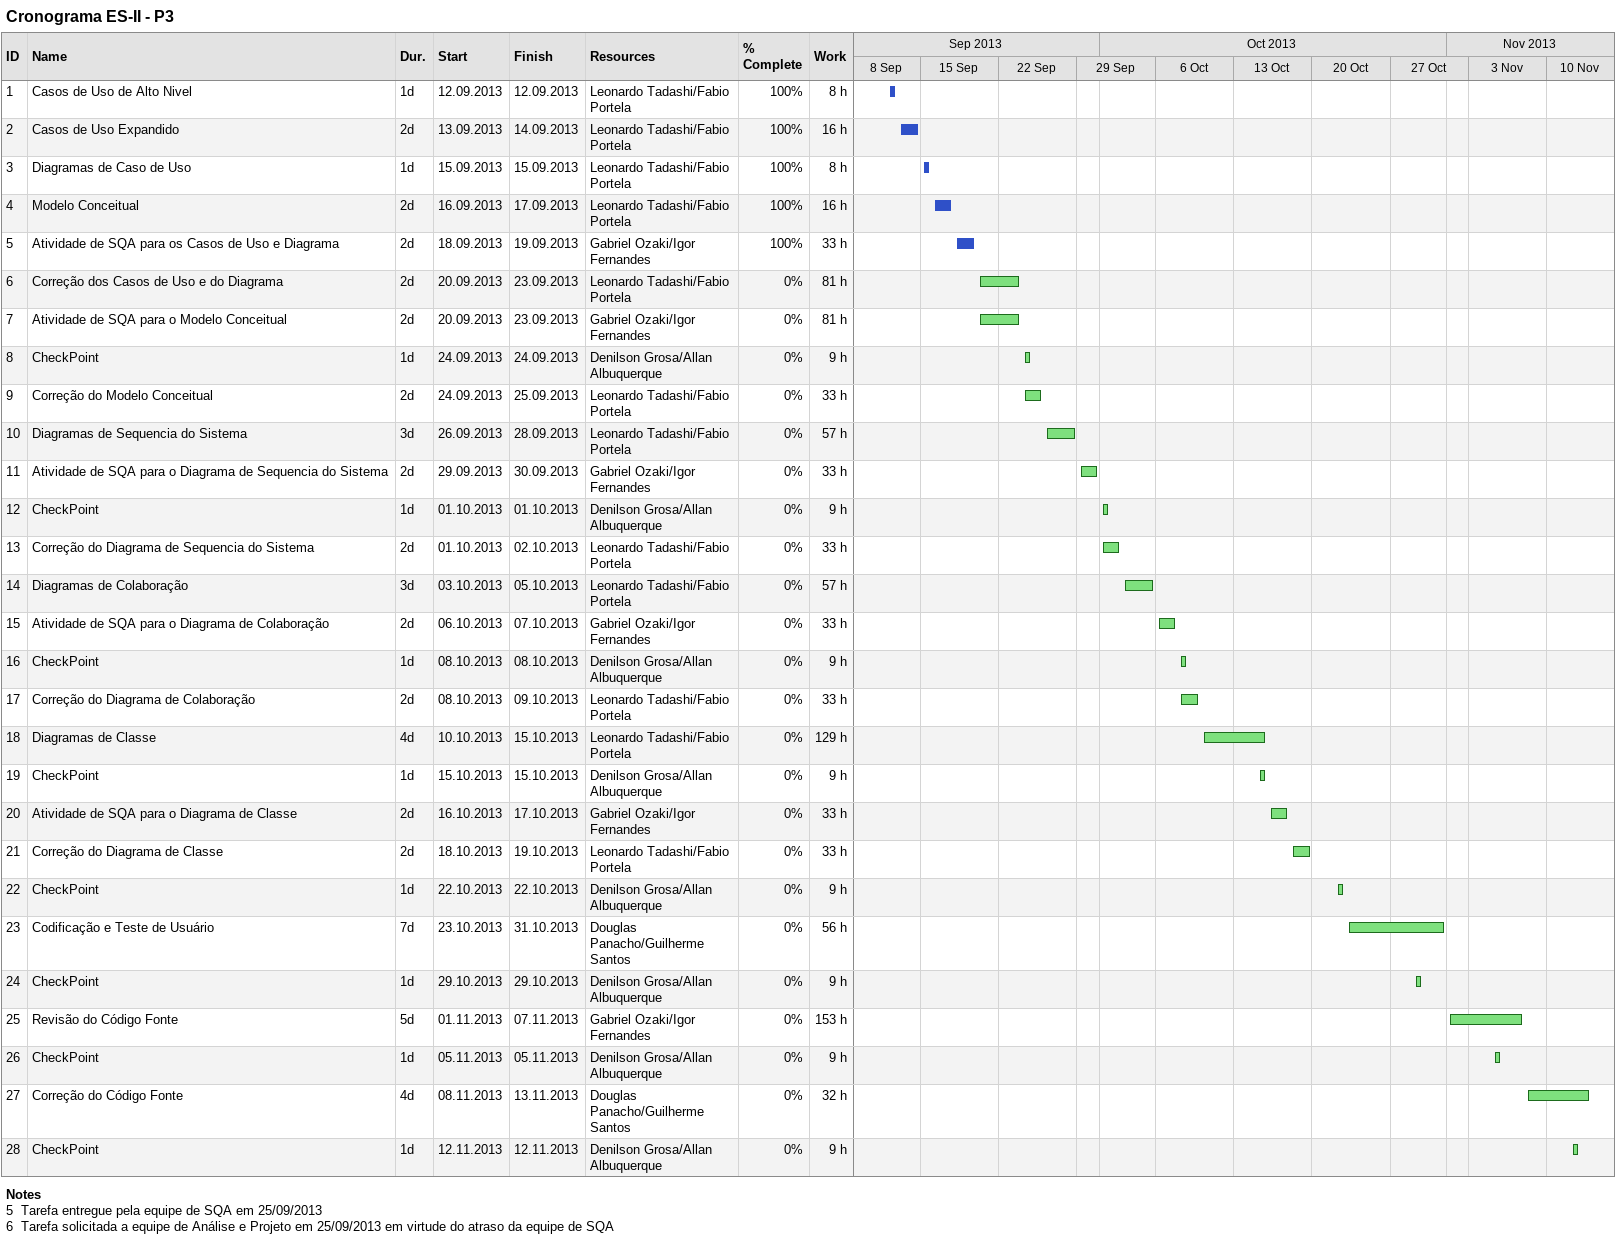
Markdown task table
Cronograma ES-II - P3

| ID | Task | Duration | Start | Finish | Resources | % complete | Work (h) |
|---|---|---|---|---|---|---|---|
| 1 | Casos de Uso de Alto Nivel | 1d | 2013-09-12 | 2013-09-12 | Leonardo Tadashi/Fabio Portela | 100 | 8 |
| 2 | Casos de Uso Expandido | 2d | 2013-09-13 | 2013-09-14 | Leonardo Tadashi/Fabio Portela | 100 | 16 |
| 3 | Diagramas de Caso de Uso | 1d | 2013-09-15 | 2013-09-15 | Leonardo Tadashi/Fabio Portela | 100 | 8 |
| 4 | Modelo Conceitual | 2d | 2013-09-16 | 2013-09-17 | Leonardo Tadashi/Fabio Portela | 100 | 16 |
| 5 | Atividade de SQA para os Casos de Uso e Diagrama | 2d | 2013-09-18 | 2013-09-19 | Gabriel Ozaki/Igor Fernandes | 100 | 33 |
| 6 | Correção dos Casos de Uso e do Diagrama | 2d | 2013-09-20 | 2013-09-23 | Leonardo Tadashi/Fabio Portela | 0 | 81 |
| 7 | Atividade de SQA para o Modelo Conceitual | 2d | 2013-09-20 | 2013-09-23 | Gabriel Ozaki/Igor Fernandes | 0 | 81 |
| 8 | CheckPoint | 1d | 2013-09-24 | 2013-09-24 | Denilson Grosa/Allan Albuquerque | 0 | 9 |
| 9 | Correção do Modelo Conceitual | 2d | 2013-09-24 | 2013-09-25 | Leonardo Tadashi/Fabio Portela | 0 | 33 |
| 10 | Diagramas de Sequencia do Sistema | 3d | 2013-09-26 | 2013-09-28 | Leonardo Tadashi/Fabio Portela | 0 | 57 |
| 11 | Atividade de SQA para o Diagrama de Sequencia do Sistema | 2d | 2013-09-29 | 2013-09-30 | Gabriel Ozaki/Igor Fernandes | 0 | 33 |
| 12 | CheckPoint | 1d | 2013-10-01 | 2013-10-01 | Denilson Grosa/Allan Albuquerque | 0 | 9 |
| 13 | Correção do Diagrama de Sequencia do Sistema | 2d | 2013-10-01 | 2013-10-02 | Leonardo Tadashi/Fabio Portela | 0 | 33 |
| 14 | Diagramas de Colaboração | 3d | 2013-10-03 | 2013-10-05 | Leonardo Tadashi/Fabio Portela | 0 | 57 |
| 15 | Atividade de SQA para o Diagrama de Colaboração | 2d | 2013-10-06 | 2013-10-07 | Gabriel Ozaki/Igor Fernandes | 0 | 33 |
| 16 | CheckPoint | 1d | 2013-10-08 | 2013-10-08 | Denilson Grosa/Allan Albuquerque | 0 | 9 |
| 17 | Correção do Diagrama de Colaboração | 2d | 2013-10-08 | 2013-10-09 | Leonardo Tadashi/Fabio Portela | 0 | 33 |
| 18 | Diagramas de Classe | 4d | 2013-10-10 | 2013-10-15 | Leonardo Tadashi/Fabio Portela | 0 | 129 |
| 19 | CheckPoint | 1d | 2013-10-15 | 2013-10-15 | Denilson Grosa/Allan Albuquerque | 0 | 9 |
| 20 | Atividade de SQA para o Diagrama de Classe | 2d | 2013-10-16 | 2013-10-17 | Gabriel Ozaki/Igor Fernandes | 0 | 33 |
| 21 | Correção do Diagrama de Classe | 2d | 2013-10-18 | 2013-10-19 | Leonardo Tadashi/Fabio Portela | 0 | 33 |
| 22 | CheckPoint | 1d | 2013-10-22 | 2013-10-22 | Denilson Grosa/Allan Albuquerque | 0 | 9 |
| 23 | Codificação e Teste de Usuário | 7d | 2013-10-23 | 2013-10-31 | Douglas Panacho/Guilherme Santos | 0 | 56 |
| 24 | CheckPoint | 1d | 2013-10-29 | 2013-10-29 | Denilson Grosa/Allan Albuquerque | 0 | 9 |
| 25 | Revisão do Código Fonte | 5d | 2013-11-01 | 2013-11-07 | Gabriel Ozaki/Igor Fernandes | 0 | 153 |
| 26 | CheckPoint | 1d | 2013-11-05 | 2013-11-05 | Denilson Grosa/Allan Albuquerque | 0 | 9 |
| 27 | Correção do Código Fonte | 4d | 2013-11-08 | 2013-11-13 | Douglas Panacho/Guilherme Santos | 0 | 32 |
| 28 | CheckPoint | 1d | 2013-11-12 | 2013-11-12 | Denilson Grosa/Allan Albuquerque | 0 | 9 |

Notes
- 5: Tarefa entregue pela equipe de SQA em 25/09/2013
- 6: Tarefa solicitada a equipe de Análise e Projeto em 25/09/2013 em virtude do atraso da equipe de SQA
